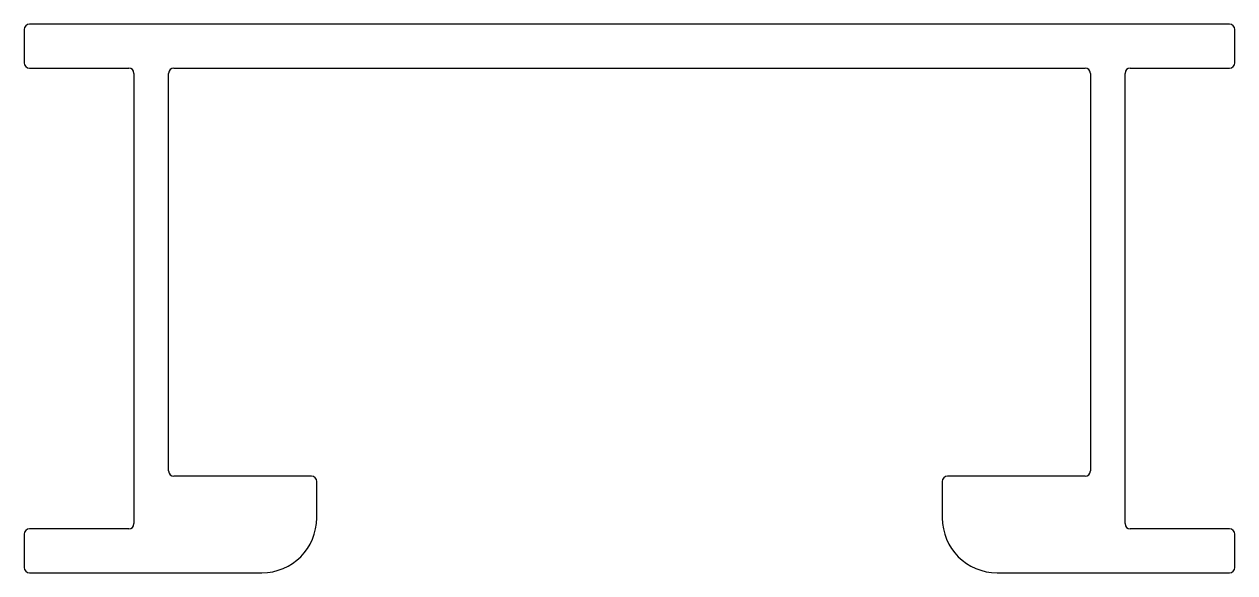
# Model space of a CAD drawing. Extents: x -35 to 35, y 19.3 to 51.1.
import ezdxf

# ---------------------------------------------------------------- set-up
doc = ezdxf.new("R2010")
doc.units = 0
doc.layers.get('0').update_dxf_attribs({"linetype": 'CONTINUOUS'})

msp = doc.modelspace()

# ---------------------------------------------------------------- linework, layer by layer
for p, q in [((-35.027, 50.763), (-35.027, 48.833)), ((34.722, 51.068), (-34.722, 51.068)), ((35.027, 48.833), (35.027, 50.763)), ((-34.722, 48.528), (-28.981, 48.528)), ((-26.365, 48.528), (26.365, 48.528)), ((28.981, 48.528), (34.722, 48.528)), ((-28.677, 48.223), (-28.677, 22.163)), ((-26.67, 25.211), (-26.67, 48.223)), ((26.67, 48.223), (26.67, 25.211)), ((28.677, 22.163), (28.677, 48.223)), ((-18.402, 24.906), (-26.365, 24.906)), ((-18.098, 22.493), (-18.098, 24.601)), ((18.098, 24.601), (18.098, 22.493)), ((26.365, 24.906), (18.402, 24.906)), ((-28.981, 21.858), (-34.722, 21.858)), ((34.722, 21.858), (28.981, 21.858)), ((-35.027, 21.553), (-35.027, 19.623)), ((35.027, 19.623), (35.027, 21.553)), ((-34.722, 19.318), (-21.272, 19.318)), ((21.273, 19.318), (34.722, 19.318))]:
    msp.add_line(p, q)
for centre, radius, start, end in [((-34.722, 50.763), 0.305, 90, 180), ((34.722, 50.763), 0.305, 0, 90), ((-34.722, 48.833), 0.305, 180, 270), ((-28.981, 48.223), 0.305, 360, 90), ((-26.365, 48.223), 0.305, 90, 180), ((26.365, 48.223), 0.305, 0, 90), ((28.981, 48.223), 0.305, 90, 180), ((34.722, 48.833), 0.305, 270, 0), ((-26.365, 25.211), 0.305, 180, 270), ((-18.402, 24.601), 0.305, 0, 90), ((18.402, 24.601), 0.305, 90, 180), ((26.365, 25.211), 0.305, 270, 0), ((-21.272, 22.493), 3.175, 270, 0), ((21.273, 22.493), 3.175, 180, 270), ((-34.722, 21.553), 0.305, 90, 180), ((-28.981, 22.163), 0.305, 270, 0), ((28.981, 22.163), 0.305, 180, 270), ((34.722, 21.553), 0.305, 360, 90), ((-34.722, 19.623), 0.305, 180, 270), ((34.722, 19.623), 0.305, 270, 0)]:
    msp.add_arc(centre, radius, start, end)

doc.saveas('drawing.dxf')
